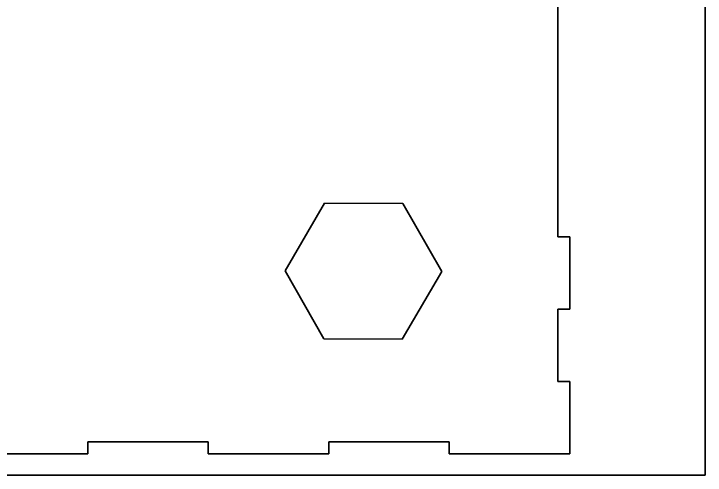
# Model space of a CAD drawing. Extents: x 94 to 729, y 59 to 547.
# Drawn here: x 442.3 to 729.2, y 65.3 to 256.8 of the extents above; entities that cross this region are included whole.
import ezdxf

# ---------------------------------------------------------------- set-up
doc = ezdxf.new("R2010")
doc.units = 0

msp = doc.modelspace()

# ---------------------------------------------------------------- linework, layer by layer
at = {"color": 7, "lineweight": 35}
for p, q in [((729.202271, 65.283936), (729.202271, 522.283936)), ((667.994507, 264.164856), (667.994507, 164.164856)), ((554.840759, 150.13446), (571.268127, 178.204224)), ((571.268127, 178.204224), (603.790955, 178.012573)), ((603.790955, 178.012573), (619.886414, 149.75116)), ((672.994507, 164.164856), (672.994507, 134.164856)), ((570.936157, 121.873047), (554.840759, 150.13446)), ((619.886414, 149.75116), (603.458984, 121.681396)), ((667.994507, 134.164856), (667.994507, 104.164856)), ((603.458984, 121.681396), (570.936157, 121.873047)), ((672.994507, 104.164856), (672.994507, 74.164856)), ((522.994507, 79.164856), (472.994507, 79.164856)), ((622.994507, 79.164856), (572.994507, 79.164856)), ((472.994507, 74.164856), (422.994507, 74.164856)), ((572.994507, 74.164856), (522.994507, 74.164856)), ((672.994507, 74.164856), (622.994507, 74.164856)), ((729.202271, 65.283936), (119.202271, 65.283936))]:
    msp.add_line(p, q, dxfattribs=at)
at = {"color": 7, "lineweight": 35, "ltscale": 0.125}
for p, q in [((672.994507, 164.164856), (667.994507, 164.164856)), ((667.994507, 134.164856), (672.994507, 134.164856)), ((672.994507, 104.164856), (667.994507, 104.164856)), ((472.994507, 74.164856), (472.994507, 79.164856)), ((522.994507, 74.164856), (522.994507, 79.164856)), ((572.994507, 74.164856), (572.994507, 79.164856)), ((622.994507, 74.164856), (622.994507, 79.164856))]:
    msp.add_line(p, q, dxfattribs=at)

doc.saveas('drawing.dxf')
